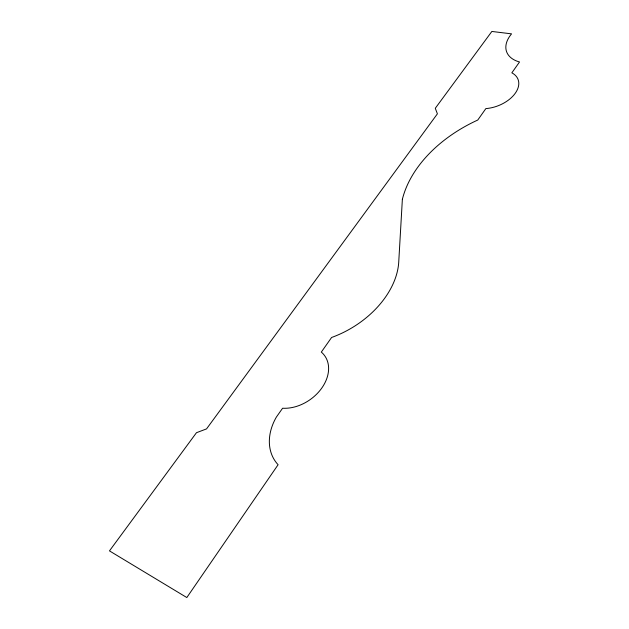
<?xml version="1.0" encoding="UTF-8"?>
<svg xmlns="http://www.w3.org/2000/svg" width="629" height="629" viewBox="0 0 629 629"><rect width="100%" height="100%" fill="white"/><g stroke="black" fill="none" stroke-linecap="round" stroke-linejoin="round"><path stroke-width="0.94" d="M402.363 199.338L398.778 261.318A82.155 56.854 -30.5 0 1 331.601 337.474L321.317 352.091A37.213 27.283 -35.3 0 1 322.072 387.653A37.213 27.283 -35.3 0 1 282.594 408.237L276.383 417.058A53.182 40.885 -36.9 0 0 278.097 464.729L186.821 597.55L109.47 550.886L196.46 432.713L206.54 428.899L437.399 113.833L435.292 108.282L491.854 31.45L511.558 33.856A36.01 21.394 -19 0 0 519.53 61.972L511.849 72.83A28.289 17.518 -20.8 0 1 515.12 93.454A28.289 17.518 -20.8 0 1 485.855 108.597L477.757 120.045A124.078 85.3 -19.7 0 0 402.363 199.338"/></g></svg>
